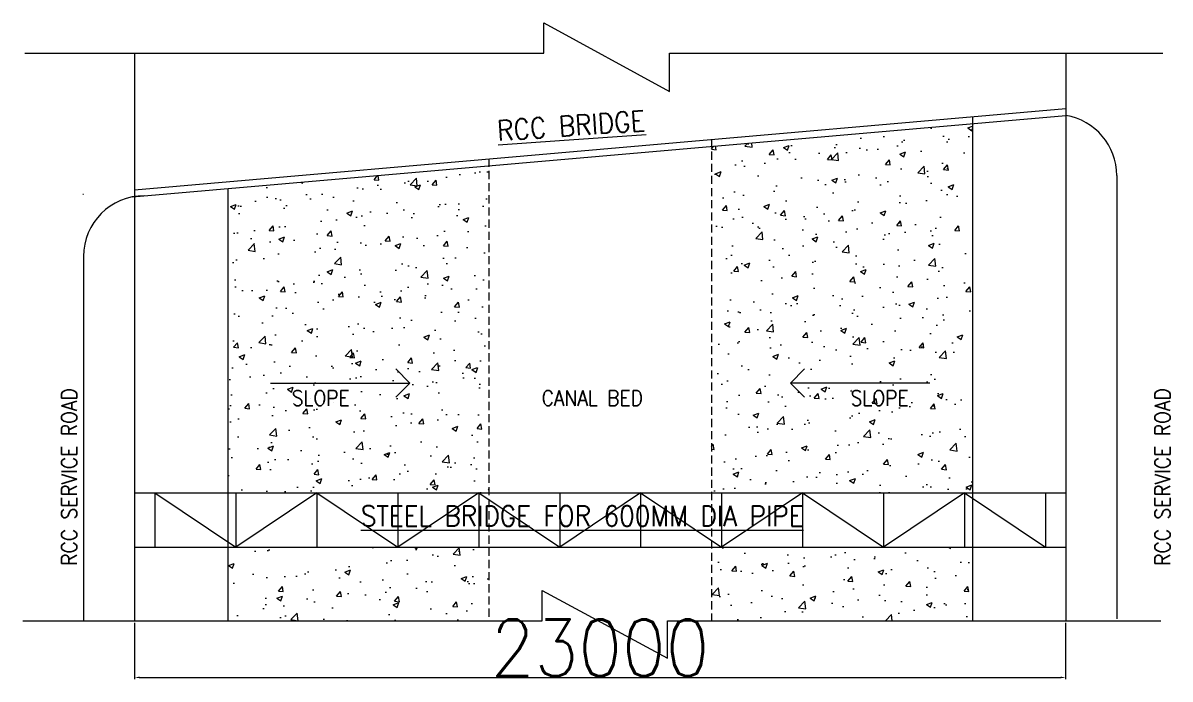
# Model space of a CAD drawing. Header units: millimetres. Extents: x 0 to 1124626, y -157535 to 82123.
# Drawn here: x 189248 to 217587, y 8844 to 25037 of the extents above; entities that cross this region are included whole.
import ezdxf

# ---------------------------------------------------------------- set-up
doc = ezdxf.new("R2010")
doc.units = ezdxf.units.MM
doc.header["$MEASUREMENT"] = 0
doc.linetypes.add('HIDDEN', pattern=[0.375, 0.25, -0.125])
for name, color, linetype, lineweight in [('Dim', 6, 'Continuous', 13), ('HIDE', 251, 'HIDDEN', 13), ('PEDESTAL', 232, 'Continuous', 15), ('Text', 7, 'Continuous', 15), ('TITLE TEXT', 50, 'Continuous', 18)]:
    doc.layers.add(name, color=color, linetype=linetype, lineweight=lineweight)
doc.styles.add('style1', font='romans.shx', dxfattribs={"width": 0.9, "height": 300})
doc.dimstyles.new('Copy of DIM-1', dxfattribs={"dimscale": 40, "dimtxt": 125, "dimasz": 3, "dimexe": 1, "dimexo": 1.2, "dimgap": 0.8, "dimtad": 1, "dimdec": 0, "dimzin": 1, "dimdsep": 46, "dimtxsty": 'style1', "dimcen": 2, "dimclrd": 8, "dimclre": 8, "dimclrt": 7, "dimadec": 0, "dimazin": 0, "dimtfac": 1, "dimtdec": 0, "dimtofl": 0, "dimtmove": 1, "dimatfit": 3, "dimfxl": 1, "dimtolj": 1, "dimtzin": 0, "dimlwd": 9, "dimlwe": 9, "dimarcsym": 1})

# ---------------------------------------------------------------- blocks, each defined once
blk = doc.blocks.new('*D241')
at = {"layer": 'DEFPOINTS', "color": 0, "ltscale": 20, "transparency": 16777216}
for p in [(192008, 10282), (215008, 10282), (215008, 8884)]:
    blk.add_point(p, dxfattribs=at)
at = {"layer": 'Dim', "color": 8, "lineweight": 9, "ltscale": 20, "transparency": 16777216}
for p, q in [((192008, 10234), (192008, 8844)), ((215008, 10234), (215008, 8844)), ((192128, 8884), (214888, 8884))]:
    blk.add_line(p, q, dxfattribs=at)
at = {"layer": 'Dim', "color": 8, "ltscale": 20, "transparency": 16777216}
for points in [[(192128, 8904), (192128, 8864), (192008, 8884)], [(214888, 8864), (214888, 8904), (215008, 8884)]]:
    blk.add_solid(points, dxfattribs=at)
at = {"layer": 'Dim', "color": 7, "ltscale": 20, "transparency": 16777216, "insert": (203508, 9616), "char_height": 350, "attachment_point": 5, "style": 'style1'}
blk.add_mtext('\\A1;{\\H4x;23000}', dxfattribs=at)

msp = doc.modelspace()

# ---------------------------------------------------------------- hatches: boundary and pattern name
at = {"layer": 'Dim', "ltscale": 20, "true_color": 0x636466, "transparency": 33554523}
h = msp.add_hatch(dxfattribs=at)
h.set_pattern_fill('AR-CONC', color=251, scale=200)
h.set_pattern_definition([(50, (0, 0), (1434.5204, -125.504), [150, -1650]), (355, (0, 0), (-277.503, 1504.384), [120, -1320]), (100.45144, (119.5, -10.5), (1157.018, 1378.88), [127.48, -1402.284]), (46.1842, (0, 400), (2134.483, -331.039), [225, -2475]), (96.6356, (177.9, 372.4), (1869.324, 1948.237), [191.22, -2103.428]), (351.1842, (0, 400), (1869.324, 1948.237), [180, -1980]), (21, (200, 300), (1193.814, -805.238), [150, -1650]), (326, (200, 300), (486.631, 1450.3), [120, -1320]), (71.45144, (299.5, 232.9), (1680.445, 645.062), [127.48, -1402.284]), (37.5, (0, 0), (24.3197, 665.7877), [0, -1304, 0, -1340, 0, -1325]), (7.5, (0, 0), (526.139, 788.8234), [0, -764, 0, -1274, 0, -505]), (327.5, (-446, 0), (1067.6449, -45.1097), [0, -500, 0, -1560, 0, -2070]), (317.5, (-646, 0), (1166.3723, 200.21), [0, -650, 0, -1036, 0, -1470])])
h.paths.add_polyline_path([(200758.3132, 21511.6322), (194308.3132, 20950.1059), (194308.3132, 13440.1293), (200758.3132, 13440.1293)])
h.paths.add_polyline_path([(212708.3132, 22551.9792), (206258.3132, 21990.453), (206258.3132, 13440.1293), (212708.3132, 13440.1293)])
h.paths.add_polyline_path([(212708.3132, 12100.1293), (206258.3132, 12100.1293), (206258.3132, 10282.1313), (212708.3132, 10282.1313)])
h.paths.add_polyline_path([(200758.3132, 12100.1293), (194308.3132, 12100.1293), (194308.3132, 10282.1313), (200758.3132, 10282.1313)])
h.paths.add_polyline_path([(197495.1335, 15497.5538), (195795.6335, 15497.5538), (195795.6335, 16060.0538), (197495.1335, 16060.0538)], flags=24)
h.paths.add_polyline_path([(204925.0659, 15497.5538), (201970.0659, 15497.5538), (201970.0659, 16060.0538), (204925.0659, 16060.0538)], flags=9)
h.paths.add_polyline_path([(211220.9929, 15497.5538), (209521.4929, 15497.5538), (209521.4929, 16060.0538), (211220.9929, 16060.0538)], flags=24)

# ---------------------------------------------------------------- linework, layer by layer
at = {"layer": 'Dim', "ltscale": 20}
for p, q in [((202118.5951, 24287.8159), (202118.5951, 25036.8873)), ((202118.5951, 25036.8873), (205218.1051, 23346.6187)), ((189295.6004, 24287.8159), (202118.5951, 24287.8159)), ((205218.1051, 23346.6187), (205218.1051, 24287.8159)), ((205218.1051, 24287.8159), (217406.4065, 24287.8159)), ((191953.0891, 20745.064), (215008.3132, 22752.2134)), ((192008.3132, 20921.8843), (215008.3132, 22924.2259)), ((216271.9714, 21270.6931), (216271.9714, 10329.995)), ((190729.7926, 20810.5784), (190744.6551, 20811.8723)), ((190744.6551, 19273.4269), (190744.6551, 10282.1313)), ((192008.3132, 13440.1293), (215008.3132, 13440.1293)), ((192008.3132, 13440.1293), (192008.3132, 12100.1293)), ((192508.3132, 13440.1293), (194508.3132, 12100.1293)), ((192508.3132, 13440.1293), (192508.3132, 12100.1293)), ((194508.3132, 13440.1293), (194508.3132, 12100.1293)), ((196508.3132, 13440.1293), (194508.3132, 12100.1293)), ((196508.3132, 13440.1293), (198508.3132, 12100.1293)), ((196508.3132, 13440.1293), (196508.3132, 12100.1293)), ((198508.3132, 13440.1293), (198508.3132, 12100.1293)), ((200508.3132, 13440.1293), (198508.3132, 12100.1293)), ((200508.3132, 13440.1293), (202508.3132, 12100.1293)), ((200508.3132, 13440.1293), (200508.3132, 12100.1293)), ((202508.3132, 13440.1293), (202508.3132, 12100.1293)), ((204508.3132, 13440.1293), (202508.3132, 12100.1293)), ((204508.3132, 13440.1293), (206508.3132, 12100.1293)), ((204508.3132, 13440.1293), (204508.3132, 12100.1293)), ((206508.3132, 13440.1293), (206508.3132, 12100.1293)), ((208508.3132, 13440.1293), (206508.3132, 12100.1293)), ((208508.3132, 13440.1293), (210508.3132, 12100.1293)), ((208508.3132, 13440.1293), (208508.3132, 12100.1293)), ((210508.3132, 13440.1293), (210508.3132, 12100.1293)), ((212508.3132, 13440.1293), (210508.3132, 12100.1293)), ((212508.3132, 13440.1293), (214508.3132, 12100.1293)), ((212508.3132, 13440.1293), (212508.3132, 12100.1293)), ((214508.3132, 13440.1293), (214508.3132, 12100.1293)), ((192008.3132, 12100.1293), (215008.3132, 12100.1293)), ((202071.393, 10282.1313), (202071.393, 11031.2028)), ((202071.393, 11031.2028), (205170.903, 9356.8553)), ((189248.3983, 10282.1313), (202071.393, 10282.1313)), ((205170.903, 9356.8553), (205170.903, 10282.1313)), ((205170.903, 10282.1313), (217359.2044, 10282.1313))]:
    msp.add_line(p, q, dxfattribs=at)
for centre, start, end in [((214771.6708, 21270.6931), 0, 80.92483715), ((192244.9557, 19273.4269), 90, 180)]:
    msp.add_arc(centre, 1500.3006, start, end, dxfattribs=at)
at = {"layer": 'HIDE', "linetype": 'HIDDEN', "ltscale": 800}
for p, q in [((206258.3132, 22162.4655), (206258.3132, 10282.1313)), ((200758.3132, 21683.6447), (200758.3132, 10282.1313))]:
    msp.add_line(p, q, dxfattribs=at)
at = {"layer": 'PEDESTAL', "ltscale": 20}
for p, q in [((192008.3132, 24287.8159), (192008.3132, 10282.1313)), ((215008.3132, 24287.8159), (215008.3132, 10282.1313)), ((212708.3132, 22723.9917), (212708.3132, 10282.1313)), ((194308.3132, 20950.1059), (194308.3132, 10282.1313))]:
    msp.add_line(p, q, dxfattribs=at)
at = {"layer": 'TITLE TEXT', "ltscale": 20}
for p, q in [((198808.7349, 16150.6302), (198456.4753, 16502.8898)), ((208207.8916, 16150.6302), (208560.1512, 16502.8898)), ((195363.1502, 16150.6302), (198808.7349, 16150.6302)), ((198808.7349, 16150.6302), (198456.4753, 15798.3706)), ((211653.4762, 16150.6302), (208207.8916, 16150.6302)), ((208207.8916, 16150.6302), (208560.1512, 15798.3706))]:
    msp.add_line(p, q, dxfattribs=at)

# ---------------------------------------------------------------- texts
at = {"layer": 'Text', "ltscale": 20, "char_height": 375, "width": 4732.008666, "attachment_point": 7, "rotation": 90, "style": 'style1'}
for insert in [(190577.3399, 11639.295), (217586.9158, 11639.295)]:
    msp.add_mtext('RCC SERVICE ROAD', dxfattribs=dict(at, insert=insert))
at = {"layer": 'Text', "ltscale": 20, "char_height": 375, "width": 4732.008666, "style": 'style1'}
for s, insert, attachment_point in [('SLOPE', (195889.3835, 15591.3038), 7), ('CANAL BED', (202063.8159, 15591.3038), 7), ('SLOPE', (211127.2429, 15591.3038), 9)]:
    msp.add_mtext(s, dxfattribs=dict(at, insert=insert, attachment_point=attachment_point))
at = {"layer": 'TITLE TEXT', "ltscale": 20, "insert": (200946.2624, 22626.9092), "char_height": 500, "width": 17141.339743, "attachment_point": 1, "rotation": 3.96077103, "style": 'style1'}
msp.add_mtext('{\\LRCC BRIDGE}', dxfattribs=at)
at = {"layer": 'TITLE TEXT', "ltscale": 20, "insert": (197593.7342, 13120.5302), "char_height": 500, "width": 17141.339743, "attachment_point": 1, "style": 'style1'}
msp.add_mtext('{\\LSTEEL BRIDGE FOR 600MM DIA PIPE }', dxfattribs=at)

# ---------------------------------------------------------------- dimensions: what is measured, and where the dimension line sits
at = {"layer": 'Dim', "ltscale": 20}
dim = msp.add_linear_dim(base=(215008.3132, 8884.3176), p1=(192008.3132, 10282.1313), p2=(215008.3132, 10282.1313), text='{\\H4x;<>}', dimstyle='Copy of DIM-1', dxfattribs=at)
dim.commit()
dim.dimension.update_dxf_attribs({"geometry": '*D241', "text_midpoint": (203508.3132, 9616.3176)})

doc.saveas('drawing.dxf')
